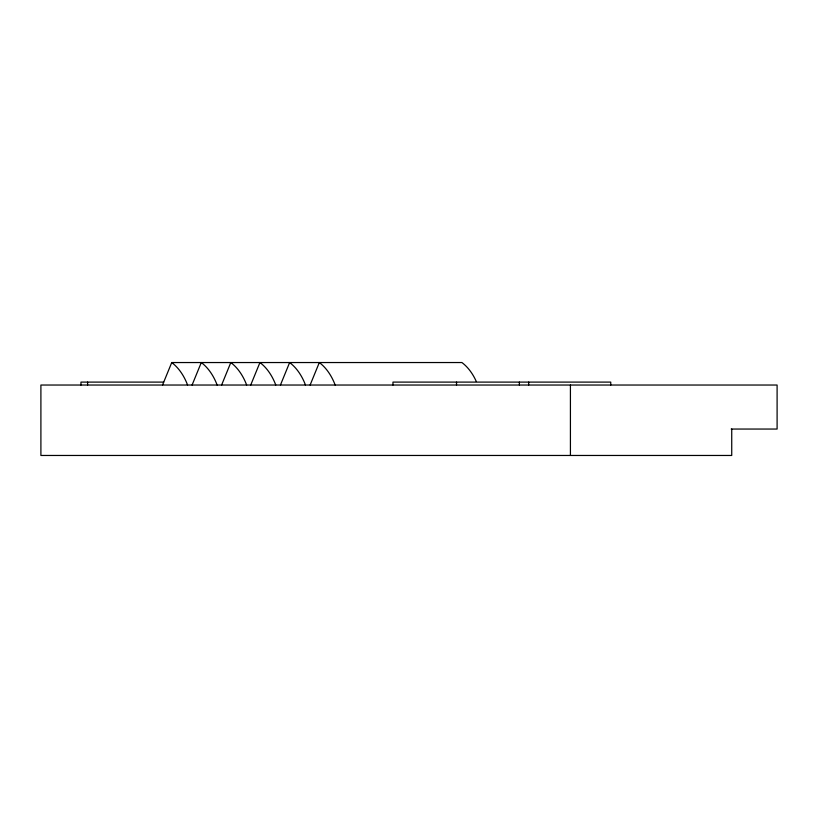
<?xml version="1.0" encoding="UTF-8"?>
<svg xmlns="http://www.w3.org/2000/svg" width="818" height="818" viewBox="0 0 818 818"><rect width="100%" height="100%" fill="white"/><g stroke="black" fill="none" stroke-linecap="round" stroke-linejoin="round"><path stroke-width="1.23" d="M162.526 385.033L171.739 362.548L461.904 362.538A55.481 37.546 90 0 1 476.301 381.505M192.087 385.033L201.289 362.538A55.481 37.546 -90 0 1 217.138 385.033M221.606 385.033L230.809 362.538A55.481 37.546 90 0 1 246.658 385.033M250.727 385.033L259.94 362.538A55.481 37.546 -90 0 1 275.778 385.033M280.431 385.033L289.633 362.548A55.481 37.546 90 0 1 305.482 385.033M310.114 385.033L319.317 362.548A55.481 37.546 90 0 1 335.165 385.033M163.712 382.098L80.962 382.098L80.962 385.033M731.169 429.051L777.1 429.051L777.1 385.033L40.9 385.033L40.9 455.462L731.732 455.462L731.732 429.051M610.749 385.033L610.749 382.098L392.967 382.098L392.967 385.033M570.422 385.033L570.422 455.462M528.663 382.098L528.663 385.033M519.389 382.098L519.389 385.033M456.516 382.098L456.516 385.033M87.587 382.098L87.587 385.033M171.739 362.548A55.481 37.546 -90 0 1 187.578 385.033"/></g></svg>
